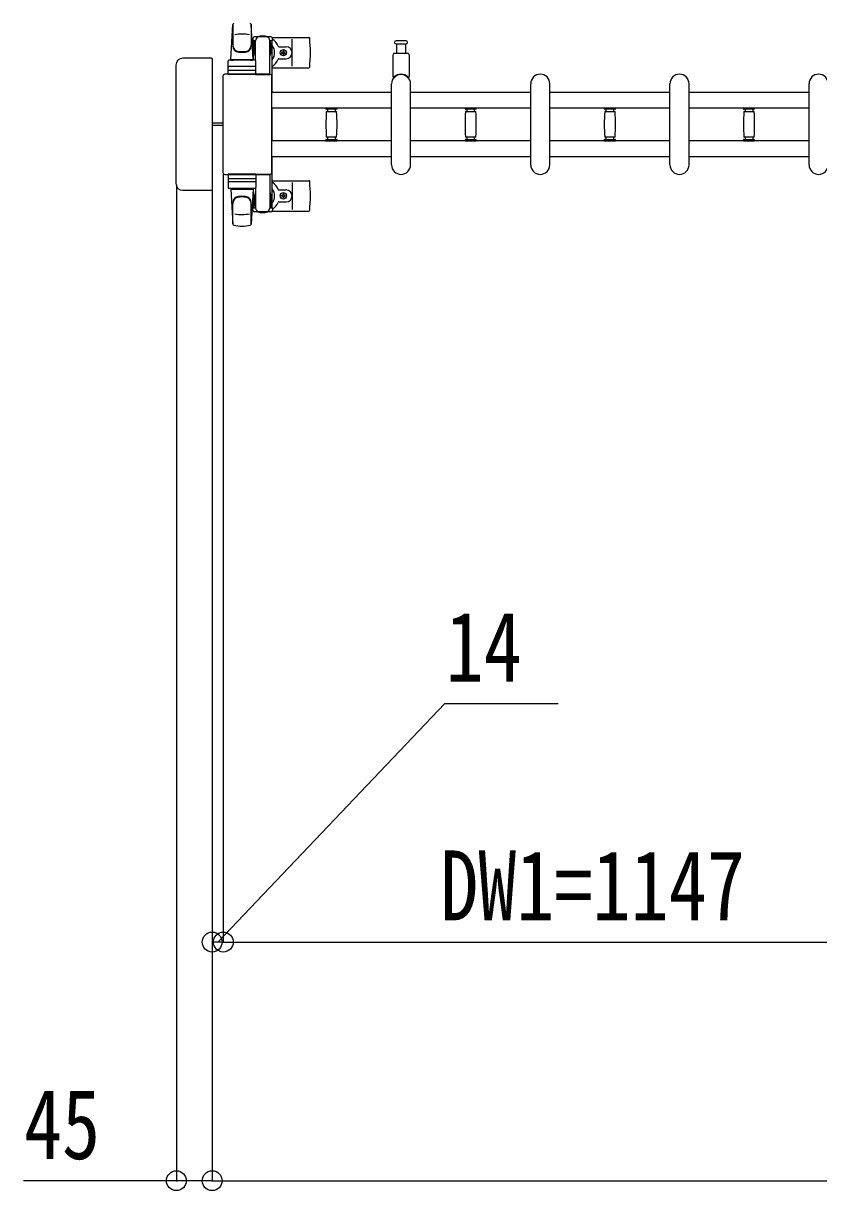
# Model space of a CAD drawing. Units: millimetres, scale not verified. Extents: x -16820 to 16820, y -11880 to 11880.
# Drawn here: x -7801 to -6801, y 7780 to 9248 of the extents above; entities that cross this region are included whole.
import ezdxf
from ezdxf.enums import TextEntityAlignment as Align

# ---------------------------------------------------------------- set-up
doc = ezdxf.new("R2010")
doc.units = ezdxf.units.MM
doc.header["$LTSCALE"] = 50
for name, color, linetype in [('0-3_YKK_13', 4, 'Continuous'), ('0-4_YKK_A1', 4, 'Continuous'), ('0-5_YKK_D', 6, 'Continuous')]:
    doc.layers.add(name, color=color, linetype=linetype)
doc.styles.add('ＭＳ ゴシック', font='')
doc.styles.get('ＭＳ ゴシック').set_extended_font_data('MS Gothic')

msp = doc.modelspace()

# ---------------------------------------------------------------- linework, layer by layer
at = {"layer": '0-3_YKK_13'}
for p, q in [((-7539.92, 9202.4), (-7537.48, 9246.42)), ((-7537.42, 9246), (-7537.42, 9220.27)), ((-7514.42, 9246.78), (-7514.42, 9219.59)), ((-7511.92, 9202.4), (-7514.36, 9246.42)), ((-7489.62, 9230.9), (-7510.22, 9230.9)), ((-7510.72, 9222.6), (-7509.92, 9222.6)), ((-7510.72, 9212.08), (-7510.72, 9222.6)), ((-7509.92, 9209.1), (-7509.92, 9226.1)), ((-7508.92, 9201.26), (-7508.92, 9225.9)), ((-7490.92, 9226.1), (-7487.62, 9226.1)), ((-7490.92, 9183.4), (-7490.92, 9225.9)), ((-7489.92, 9209.1), (-7489.92, 9226.1)), ((-7489.12, 9222.6), (-7489.92, 9222.6)), ((-7489.12, 9212.08), (-7489.12, 9222.6)), ((-7487.89, 9229.9), (-7441.82, 9229.9)), ((-7487.62, 9226.1), (-7487.62, 9228.9)), ((-7479.63, 9218.4), (-7470.42, 9218.4)), ((-7462.92, 9193.9), (-7462.92, 9227.9)), ((-7332.17, 9221.9), (-7319.67, 9221.9)), ((-7331.42, 9210.4), (-7331.42, 9221.9)), ((-7320.42, 9221.9), (-7320.42, 9210.4)), ((-7564.42, 9203.9), (-7600.43, 9203.9)), ((-7600.43, 9203.9), (-7600.43, 9203.89)), ((-7564.42, 9203.89), (-7564.42, 9203.9)), ((-7562.92, 9039.39), (-7562.92, 9202.4)), ((-7562.92, 9202.4), (-7562.92, 9202.4)), ((-7509.42, 9201.4), (-7542.42, 9201.4)), ((-7539.92, 9202.4), (-7511.92, 9202.4)), ((-7538.92, 9201.4), (-7538.92, 9202.4)), ((-7538.92, 9202.4), (-7512.92, 9202.4)), ((-7538.92, 9201.4), (-7536.52, 9201.4)), ((-7515.32, 9201.4), (-7512.92, 9201.4)), ((-7512.92, 9201.4), (-7512.92, 9202.4)), ((-7509.11, 9206.1), (-7510.72, 9212.08)), ((-7509.11, 9206.1), (-7508.92, 9206.1)), ((-7490.72, 9206.1), (-7490.92, 9206.1)), ((-7490.72, 9206.1), (-7489.12, 9212.08)), ((-7479.63, 9203.4), (-7470.42, 9203.4)), ((-7475.24, 9211.34), (-7476.12, 9211.34)), ((-7472.6, 9210.46), (-7471.72, 9210.46)), ((-7335.92, 9180.57), (-7335.92, 9208.4)), ((-7333.92, 9210.4), (-7317.92, 9210.4)), ((-7315.92, 9208.4), (-7315.92, 9180.57)), ((-7608.92, 9195.41), (-7608.92, 9046.38)), ((-7608.92, 9195.41), (-7608.92, 9195.41)), ((-7543.42, 9183.4), (-7543.42, 9200.4)), ((-7542.48, 9188.9), (-7509.31, 9188.9)), ((-7509.42, 9193.4), (-7542.42, 9193.4)), ((-7508.42, 9183.4), (-7508.42, 9200.4)), ((-7487.92, 9191.9), (-7441.82, 9191.9)), ((-7549.92, 9181.4), (-7549.92, 9060.39)), ((-7549.92, 9181.4), (-7549.92, 9181.4)), ((-7490.91, 9183.9), (-7547.42, 9183.9)), ((-7547.42, 9183.9), (-7547.42, 9183.89)), ((-7508.42, 9183.4), (-7543.42, 9183.4)), ((-7508.92, 9183.4), (-7490.92, 9183.4)), ((-7490.91, 9183.89), (-7490.91, 9183.9)), ((-7488.42, 9060.39), (-7488.42, 9181.4)), ((-7488.42, 9181.4), (-7488.42, 9181.4)), ((-7337.92, 9069.9), (-7337.92, 9171.9)), ((-7313.92, 9069.9), (-7313.92, 9171.9)), ((-7162.92, 9069.9), (-7162.92, 9171.9)), ((-7138.92, 9069.9), (-7138.92, 9171.9)), ((-6987.92, 9069.9), (-6987.92, 9171.9)), ((-6963.92, 9069.9), (-6963.92, 9171.9)), ((-6812.92, 9069.9), (-6812.92, 9171.9)), ((-7420.42, 9141.5), (-7420.42, 9140.2)), ((-7420.42, 9141.5), (-7413.42, 9141.5)), ((-7413.42, 9139.9), (-7420.12, 9139.9)), ((-7419.64, 9136.9), (-7407.2, 9136.9)), ((-7418.42, 9139.9), (-7418.42, 9136.9)), ((-7413.42, 9141.5), (-7406.42, 9141.5)), ((-7406.72, 9139.9), (-7413.42, 9139.9)), ((-7408.42, 9136.9), (-7408.42, 9139.9)), ((-7406.42, 9140.2), (-7406.42, 9141.5)), ((-7245.42, 9141.5), (-7245.42, 9140.2)), ((-7245.42, 9141.5), (-7238.42, 9141.5)), ((-7238.42, 9139.9), (-7245.12, 9139.9)), ((-7244.64, 9136.9), (-7232.2, 9136.9)), ((-7243.42, 9139.9), (-7243.42, 9136.9)), ((-7238.42, 9141.5), (-7231.42, 9141.5)), ((-7231.72, 9139.9), (-7238.42, 9139.9)), ((-7233.42, 9136.9), (-7233.42, 9139.9)), ((-7231.42, 9140.2), (-7231.42, 9141.5)), ((-7070.42, 9141.5), (-7070.42, 9140.2)), ((-7070.42, 9141.5), (-7063.42, 9141.5)), ((-7063.42, 9139.9), (-7070.12, 9139.9)), ((-7069.64, 9136.9), (-7057.2, 9136.9)), ((-7068.42, 9139.9), (-7068.42, 9136.9)), ((-7063.42, 9141.5), (-7056.42, 9141.5)), ((-7056.72, 9139.9), (-7063.42, 9139.9)), ((-7058.42, 9136.9), (-7058.42, 9139.9)), ((-7056.42, 9140.2), (-7056.42, 9141.5)), ((-6895.42, 9141.5), (-6895.42, 9140.2)), ((-6895.42, 9141.5), (-6888.42, 9141.5)), ((-6888.42, 9139.9), (-6895.12, 9139.9)), ((-6894.64, 9136.9), (-6882.2, 9136.9)), ((-6893.42, 9139.9), (-6893.42, 9136.9)), ((-6888.42, 9141.5), (-6881.42, 9141.5)), ((-6881.72, 9139.9), (-6888.42, 9139.9)), ((-6883.42, 9136.9), (-6883.42, 9139.9)), ((-6881.42, 9140.2), (-6881.42, 9141.5)), ((-7549.92, 9122.4), (-7562.92, 9122.4)), ((-7549.92, 9119.4), (-7562.92, 9119.4)), ((-7420.42, 9101.6), (-7420.42, 9100.3)), ((-7420.42, 9100.3), (-7413.42, 9100.3)), ((-7420.12, 9101.9), (-7406.72, 9101.9)), ((-7413.42, 9104.9), (-7419.64, 9104.9)), ((-7418.42, 9104.9), (-7418.42, 9101.9)), ((-7407.2, 9104.9), (-7413.42, 9104.9)), ((-7413.42, 9100.3), (-7406.42, 9100.3)), ((-7408.42, 9101.9), (-7408.42, 9104.9)), ((-7406.42, 9100.3), (-7406.42, 9101.6)), ((-7245.42, 9101.6), (-7245.42, 9100.3)), ((-7245.42, 9100.3), (-7238.42, 9100.3)), ((-7245.12, 9101.9), (-7231.72, 9101.9)), ((-7238.42, 9104.9), (-7244.64, 9104.9)), ((-7243.42, 9104.9), (-7243.42, 9101.9)), ((-7232.2, 9104.9), (-7238.42, 9104.9)), ((-7238.42, 9100.3), (-7231.42, 9100.3)), ((-7233.42, 9101.9), (-7233.42, 9104.9)), ((-7231.42, 9100.3), (-7231.42, 9101.6)), ((-7070.42, 9101.6), (-7070.42, 9100.3)), ((-7070.42, 9100.3), (-7063.42, 9100.3)), ((-7070.12, 9101.9), (-7056.72, 9101.9)), ((-7063.42, 9104.9), (-7069.64, 9104.9)), ((-7068.42, 9104.9), (-7068.42, 9101.9)), ((-7057.2, 9104.9), (-7063.42, 9104.9)), ((-7063.42, 9100.3), (-7056.42, 9100.3)), ((-7058.42, 9101.9), (-7058.42, 9104.9)), ((-7056.42, 9100.3), (-7056.42, 9101.6)), ((-6895.42, 9101.6), (-6895.42, 9100.3)), ((-6895.42, 9100.3), (-6888.42, 9100.3)), ((-6895.12, 9101.9), (-6881.72, 9101.9)), ((-6888.42, 9104.9), (-6894.64, 9104.9)), ((-6893.42, 9104.9), (-6893.42, 9101.9)), ((-6882.2, 9104.9), (-6888.42, 9104.9)), ((-6888.42, 9100.3), (-6881.42, 9100.3)), ((-6883.42, 9101.9), (-6883.42, 9104.9)), ((-6881.42, 9100.3), (-6881.42, 9101.6)), ((-7549.92, 9060.39), (-7549.92, 9060.39)), ((-7547.42, 9057.9), (-7490.91, 9057.9)), ((-7547.42, 9057.9), (-7547.42, 9057.9)), ((-7508.42, 9058.4), (-7543.42, 9058.4)), ((-7543.42, 9058.4), (-7543.42, 9041.4)), ((-7508.92, 9058.4), (-7490.92, 9058.4)), ((-7508.42, 9058.4), (-7508.42, 9041.4)), ((-7490.92, 9058.4), (-7490.92, 9015.9)), ((-7490.91, 9057.9), (-7490.91, 9057.9)), ((-7488.42, 9060.39), (-7488.42, 9060.39)), ((-7608.92, 9046.38), (-7608.92, 9046.38)), ((-7562.92, 9039.39), (-7562.92, 9039.39)), ((-7542.48, 9052.9), (-7509.31, 9052.9)), ((-7509.42, 9048.4), (-7542.42, 9048.4)), ((-7509.42, 9040.4), (-7542.42, 9040.4)), ((-7539.92, 9039.4), (-7511.92, 9039.4)), ((-7539.92, 9039.4), (-7537.48, 8995.37)), ((-7538.92, 9040.4), (-7536.52, 9040.4)), ((-7538.92, 9040.4), (-7538.92, 9039.4)), ((-7538.92, 9039.4), (-7512.92, 9039.4)), ((-7515.32, 9040.4), (-7512.92, 9040.4)), ((-7511.92, 9039.4), (-7514.36, 8995.37)), ((-7512.92, 9040.4), (-7512.92, 9039.4)), ((-7508.92, 9040.53), (-7508.92, 9015.9)), ((-7487.92, 9049.9), (-7441.82, 9049.9)), ((-7462.92, 9047.9), (-7462.92, 9013.9)), ((-7600.43, 9037.9), (-7564.42, 9037.9)), ((-7600.43, 9037.9), (-7600.43, 9037.9)), ((-7564.42, 9037.9), (-7564.42, 9037.9)), ((-7509.11, 9035.7), (-7510.72, 9029.71)), ((-7510.72, 9029.71), (-7510.72, 9019.2)), ((-7509.92, 9032.7), (-7509.92, 9015.7)), ((-7509.11, 9035.7), (-7508.92, 9035.7)), ((-7490.72, 9035.7), (-7490.92, 9035.7)), ((-7490.72, 9035.7), (-7489.12, 9029.71)), ((-7489.92, 9032.7), (-7489.92, 9015.7)), ((-7489.12, 9029.71), (-7489.12, 9019.2)), ((-7479.63, 9038.4), (-7470.42, 9038.4)), ((-7475.24, 9030.46), (-7476.12, 9030.46)), ((-7472.6, 9031.34), (-7471.72, 9031.34)), ((-7537.42, 8995.79), (-7537.42, 9021.52)), ((-7514.42, 8995.01), (-7514.42, 9022.2)), ((-7510.72, 9019.2), (-7509.92, 9019.2)), ((-7489.62, 9010.9), (-7510.22, 9010.9)), ((-7490.92, 9015.7), (-7487.62, 9015.7)), ((-7489.12, 9019.2), (-7489.92, 9019.2)), ((-7487.89, 9011.9), (-7441.82, 9011.9)), ((-7487.62, 9015.7), (-7487.62, 9012.9)), ((-7479.63, 9023.4), (-7470.42, 9023.4))]:
    msp.add_line(p, q, dxfattribs=at)
for points in [[(-7512.22, 9228.9), (-7512.22, 9226.1), (-7508.92, 9226.1)], [(-7319.67, 9225.9), (-7325.92, 9225.9), (-7332.17, 9225.9)], [(-7476.12, 9211.34), (-7476.12, 9210.46), (-7475.24, 9210.46)], [(-7473.48, 9212.22), (-7473.48, 9213.1), (-7474.36, 9213.1), (-7474.36, 9212.22)], [(-7474.36, 9209.58), (-7474.36, 9208.7), (-7473.48, 9208.7), (-7473.48, 9209.58)], [(-7471.72, 9210.46), (-7471.72, 9211.34), (-7472.6, 9211.34)], [(-7476.12, 9030.46), (-7476.12, 9031.34), (-7475.24, 9031.34)], [(-7474.36, 9032.22), (-7474.36, 9033.1), (-7473.48, 9033.1), (-7473.48, 9032.22)], [(-7473.48, 9029.58), (-7473.48, 9028.7), (-7474.36, 9028.7), (-7474.36, 9029.58)], [(-7471.72, 9031.34), (-7471.72, 9030.46), (-7472.6, 9030.46)], [(-7512.22, 9012.9), (-7512.22, 9015.7), (-7508.92, 9015.7)]]:
    msp.add_lwpolyline(points, dxfattribs=at)
for centre in [(-7473.92, 9210.9), (-7473.92, 9030.9)]:
    msp.add_circle(centre, 4, dxfattribs=at)
for centre, radius, start, end in [((-7535.98, 9246.34), 1.5, 101.97738, 176.83138), ((-7515.85, 9246.34), 1.5, 3.16862, 78.02262), ((-7525.92, 9184.3), 50, 79.12335, 100.54947), ((-7510.22, 9228.9), 2, 90, 180), ((-7503.92, 9225.9), 5, 90, 180), ((-7499.92, 9210.9), 21, 72.24721, 107.75279), ((-7495.92, 9225.9), 5, 0, 90), ((-7489.62, 9228.9), 2, 0, 90), ((-7529.42, 9220.46), 8, 180, 263.72071), ((-7529.42, 9219.59), 8, 180, 263.72071), ((-7522.42, 9220.46), 8, 276.27929, 0), ((-7522.42, 9219.59), 8, 276.27929, 0), ((-7499.92, 9210.9), 21, 125.85347, 129.53368), ((-7499.92, 9210.9), 15, 143.1301, 149.27754), ((-7499.92, 9210.9), 15, 323.1301, 36.8699), ((-7499.92, 9210.9), 21, 22.72842, 54.14653), ((-7479.63, 9219.4), 1, 202.72842, 270), ((-7470.42, 9210.9), 7.5, 270, 90), ((-7441.82, 9228.9), 1, 5.73917, 90), ((-7620.92, 9210.9), 181, 354.26083, 5.73917), ((-7332.17, 9223.9), 2, 90, 180), ((-7332.17, 9223.9), 2, 180, 270), ((-7319.67, 9223.9), 2, 0, 90), ((-7319.67, 9223.9), 2, 270, 0), ((-7542.42, 9200.4), 1, 90, 180), ((-7525.92, 9252.27), 40, 263.72071, 276.27929), ((-7525.92, 9251.4), 40, 263.72071, 276.27929), ((-7509.42, 9200.4), 1, 0, 90), ((-7499.92, 9210.9), 21, 304.8499, 337.27158), ((-7479.63, 9202.4), 1, 90, 157.27158), ((-7475.24, 9212.22), 0.88, 270, 0), ((-7475.24, 9209.58), 0.88, 0, 90), ((-7472.6, 9212.22), 0.88, 180, 270), ((-7472.6, 9209.58), 0.88, 90, 180), ((-7333.92, 9208.4), 2, 90, 180), ((-7317.92, 9208.4), 2, 0, 90), ((-7542.42, 9192.4), 1, 90, 180), ((-7509.42, 9192.4), 1, 0, 90), ((-7441.82, 9192.9), 1, 270, 354.26083), ((-7325.92, 9171.9), 12, 0, 180), ((-7334.92, 9180.57), 1, 180, 316.0544), ((-7325.92, 9171.9), 11.5, 43.94553, 136.0544), ((-7316.92, 9180.57), 1, 223.94553, 0), ((-7150.92, 9171.9), 12, 0, 180), ((-6975.92, 9171.9), 12, 0, 180), ((-6800.92, 9171.9), 12, 0, 180), ((-7420.12, 9140.2), 0.3, 180, 270), ((-7164.42, 9120.9), 256, 176.47982, 183.52018), ((-7419.64, 9136.6), 0.3, 90, 176.47982), ((-7407.2, 9136.6), 0.3, 3.52018, 90), ((-7662.42, 9120.9), 256, 356.47982, 3.52018), ((-7406.72, 9140.2), 0.3, 270, 0), ((-7245.12, 9140.2), 0.3, 180, 270), ((-6989.42, 9120.9), 256, 176.47982, 183.52018), ((-7244.64, 9136.6), 0.3, 90, 176.47982), ((-7232.2, 9136.6), 0.3, 3.52018, 90), ((-7487.42, 9120.9), 256, 356.47982, 3.52018), ((-7231.72, 9140.2), 0.3, 270, 0), ((-7070.12, 9140.2), 0.3, 180, 270), ((-6814.42, 9120.9), 256, 176.47982, 183.52018), ((-7069.64, 9136.6), 0.3, 90, 176.47982), ((-7057.2, 9136.6), 0.3, 3.52018, 90), ((-7312.42, 9120.9), 256, 356.47982, 3.52018), ((-7056.72, 9140.2), 0.3, 270, 0), ((-6895.12, 9140.2), 0.3, 180, 270), ((-6639.42, 9120.9), 256, 176.47982, 183.52018), ((-6894.64, 9136.6), 0.3, 90, 176.47982), ((-6882.2, 9136.6), 0.3, 3.52018, 90), ((-7137.42, 9120.9), 256, 356.47982, 3.52018), ((-6881.72, 9140.2), 0.3, 270, 0), ((-7420.12, 9101.6), 0.3, 90, 180), ((-7419.64, 9105.2), 0.3, 183.52018, 270), ((-7407.2, 9105.2), 0.3, 270, 356.47982), ((-7406.72, 9101.6), 0.3, 0, 90), ((-7245.12, 9101.6), 0.3, 90, 180), ((-7244.64, 9105.2), 0.3, 183.52018, 270), ((-7232.2, 9105.2), 0.3, 270, 356.47982), ((-7231.72, 9101.6), 0.3, 0, 90), ((-7070.12, 9101.6), 0.3, 90, 180), ((-7069.64, 9105.2), 0.3, 183.52018, 270), ((-7057.2, 9105.2), 0.3, 270, 356.47982), ((-7056.72, 9101.6), 0.3, 0, 90), ((-6895.12, 9101.6), 0.3, 90, 180), ((-6894.64, 9105.2), 0.3, 183.52018, 270), ((-6882.2, 9105.2), 0.3, 270, 356.47982), ((-6881.72, 9101.6), 0.3, 0, 90), ((-7325.92, 9069.9), 12, 180, 0), ((-7150.92, 9069.9), 12, 180, 0), ((-6975.92, 9069.9), 12, 180, 0), ((-6800.92, 9069.9), 12, 180, 0), ((-7542.42, 9049.4), 1, 180, 270), ((-7542.42, 9041.4), 1, 180, 270), ((-7509.42, 9049.4), 1, 270, 0), ((-7509.42, 9041.4), 1, 270, 0), ((-7499.92, 9030.9), 21, 22.72842, 55.1501), ((-7499.92, 9030.9), 15, 323.1301, 36.8699), ((-7441.82, 9048.9), 1, 5.73917, 90), ((-7620.92, 9030.9), 181, 354.26083, 5.73917), ((-7529.42, 9022.2), 8, 96.27929, 180), ((-7529.42, 9021.33), 8, 96.27929, 180), ((-7525.92, 8990.4), 40, 83.72071, 96.27929), ((-7525.92, 8989.52), 40, 83.72071, 96.27929), ((-7522.42, 9022.2), 8, 0, 83.72071), ((-7522.42, 9021.33), 8, 0, 83.72071), ((-7479.63, 9039.4), 1, 202.72842, 270), ((-7475.24, 9032.22), 0.88, 270, 0), ((-7475.24, 9029.58), 0.88, 0, 90), ((-7472.6, 9032.22), 0.88, 180, 270), ((-7472.6, 9029.58), 0.88, 90, 180), ((-7470.42, 9030.9), 7.5, 270, 90), ((-7499.92, 9030.9), 21, 230.46632, 234.14653), ((-7499.92, 9030.9), 15, 210.72246, 216.8699), ((-7510.22, 9012.9), 2, 180, 270), ((-7503.92, 9015.9), 5, 180, 270), ((-7499.92, 9030.9), 21, 252.24721, 287.75279), ((-7495.92, 9015.9), 5, 270, 0), ((-7489.62, 9012.9), 2, 270, 0), ((-7499.92, 9030.9), 21, 305.85347, 337.27158), ((-7479.63, 9022.4), 1, 90, 157.27158), ((-7441.82, 9012.9), 1, 270, 354.26083), ((-7535.98, 8995.45), 1.5, 183.16862, 258.02262), ((-7525.92, 9057.5), 50, 259.45053, 280.87665), ((-7515.85, 8995.45), 1.5, 281.97738, 356.83138), ((-7525.92, 9042.9), 50, 258.05356, 281.97738), ((-7525.92, 9042.9), 50, 258.05356, 281.94644)]:
    msp.add_arc(centre, radius, start, end, dxfattribs=at)
for centre, major_axis, ratio, start_param, end_param in [((-7600.4, 9195.38), (-6.03, 6.03), 0.996541, 5.4996506, 7.06672), ((-7564.42, 9202.39), (1.06, 1.06), 0.997762, 5.4996506, 7.06672), ((-7547.41, 9181.39), (1.77, -1.77), 0.997169, 2.358058, 3.9251274), ((-7490.92, 9181.39), (-1.77, -1.77), 0.997169, 2.358058, 3.9251274), ((-7547.41, 9060.4), (-1.77, -1.77), 0.997169, 5.4996506, 7.06672), ((-7490.92, 9060.4), (1.77, -1.77), 0.997169, 5.4996506, 7.06672), ((-7600.4, 9046.41), (6.03, 6.03), 0.996541, 2.358058, 3.9251274), ((-7564.42, 9039.4), (-1.06, 1.06), 0.997762, 2.358058, 3.9251274)]:
    msp.add_ellipse(centre, major_axis=major_axis, ratio=ratio, start_param=start_param, end_param=end_param, dxfattribs=at)
at = {"layer": '0-4_YKK_A1'}
for p, q in [((-7511.92, 9225.9), (-7511.92, 9201.4)), ((-7509.92, 9225.9), (-7511.92, 9225.9)), ((-7487.92, 9225.9), (-7489.92, 9225.9)), ((-7487.92, 9161.4), (-7487.92, 9225.9)), ((-7488.42, 9161.4), (-7337.92, 9161.4)), ((-7313.92, 9161.4), (-7162.92, 9161.4)), ((-7138.92, 9161.4), (-6987.92, 9161.4)), ((-6963.92, 9161.4), (-6812.92, 9161.4)), ((-7488.42, 9141.4), (-7337.92, 9141.4)), ((-7487.92, 9100.4), (-7487.92, 9141.4)), ((-7313.92, 9141.4), (-7162.92, 9141.4)), ((-7138.92, 9141.4), (-6987.92, 9141.4)), ((-6963.92, 9141.4), (-6812.92, 9141.4)), ((-7488.42, 9100.4), (-7337.92, 9100.4)), ((-7313.92, 9100.4), (-7162.92, 9100.4)), ((-7138.92, 9100.4), (-6987.92, 9100.4)), ((-6963.92, 9100.4), (-6812.92, 9100.4)), ((-7488.42, 9080.4), (-7337.92, 9080.4)), ((-7487.92, 9015.9), (-7487.92, 9080.4)), ((-7313.92, 9080.4), (-7162.92, 9080.4)), ((-7138.92, 9080.4), (-6987.92, 9080.4)), ((-6963.92, 9080.4), (-6812.92, 9080.4)), ((-7511.92, 9040.4), (-7511.92, 9015.9)), ((-7511.92, 9015.9), (-7508.92, 9015.9)), ((-7490.92, 9015.9), (-7487.92, 9015.9))]:
    msp.add_line(p, q, dxfattribs=at)
at = {"layer": '0-5_YKK_D'}
for p, q in [((-7549.42, 9059.4), (-7549.42, 8091.9)), ((-7549.42, 9059.4), (-7549.42, 8091.9)), ((-7608.42, 9045.4), (-7608.42, 7791.9)), ((-7563.42, 9038.4), (-7563.42, 7791.9)), ((-7563.42, 9038.4), (-7563.42, 8091.9)), ((-7563.42, 9038.4), (-7563.42, 7791.9)), ((-7549.42, 8092.9), (-7563.42, 8092.9)), ((-7549.42, 8092.9), (-6402.42, 8092.9)), ((-7563.42, 7792.9), (-2441.42, 7792.9))]:
    msp.add_line(p, q, dxfattribs=at)
for points in [[(-7556.42, 8092.9), (-7270.7, 8392.9), (-7128.3, 8392.9)], [(-7563.42, 7792.9), (-7608.42, 7792.9), (-7800.82, 7792.9)]]:
    msp.add_lwpolyline(points, dxfattribs=at)
for centre in [(-7563.42, 8092.9), (-7549.42, 8092.9), (-7549.42, 8092.9), (-7608.42, 7792.9), (-7563.42, 7792.9), (-7563.42, 7792.9)]:
    msp.add_circle(centre, 12.5, dxfattribs=at)

# ---------------------------------------------------------------- texts
at = {"layer": '0-5_YKK_D', "style": 'ＭＳ ゴシック', "width": 0.8}
for s, p in [('14', (-7269.9, 8393.7)), ('DW1=1147', (-7276.72, 8093.7)), ('45', (-7800.02, 7793.7))]:
    msp.add_text(s, height=87.98, dxfattribs=at).set_placement(p, align=Align.BOTTOM_LEFT)

doc.saveas('drawing.dxf')
